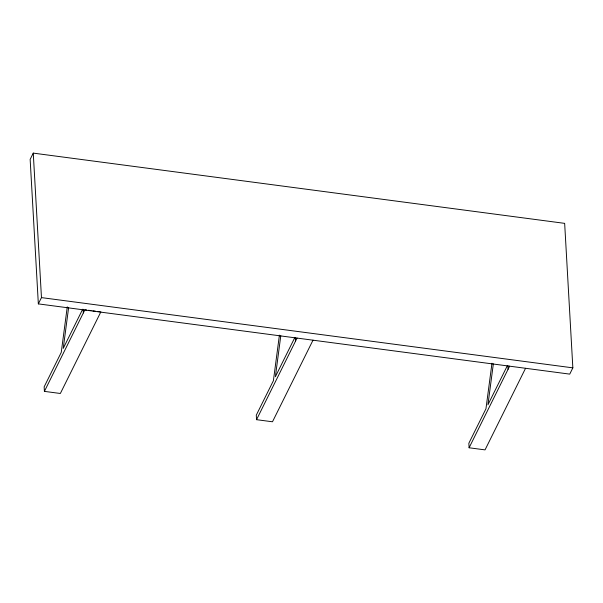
<?xml version="1.0" encoding="UTF-8"?>
<svg xmlns="http://www.w3.org/2000/svg" width="603" height="603" viewBox="0 0 603 603"><rect width="100%" height="100%" fill="white"/><g stroke="black" fill="none" stroke-linecap="round" stroke-linejoin="round"><path stroke-width="0.9" d="M67.272 306.844L61.257 352.386L44.147 386.862L44.403 391.377L60.345 393.48L100.852 311.887M68.644 307.47L63.24 348.406L82.679 309.241M279.415 335.147L273.4 380.689L256.29 415.158L256.546 419.68L272.488 421.783L312.995 340.19M280.787 335.773L275.383 376.709L294.822 337.537M491.973 363.24L485.958 408.789L468.848 443.258L469.104 447.773L485.046 449.883L525.552 368.29M493.344 363.873L487.94 404.801L507.379 365.637M33.263 153.117L30.15 159.396L38.343 303.882L569.737 374.124L572.85 367.853L564.657 223.359L33.263 153.117L41.464 297.611L38.343 303.882M44.403 391.377L84.91 309.784L86.681 310.017M256.546 419.68L297.053 338.079M469.104 447.773L509.61 366.179M41.464 297.611L572.85 367.853M88.453 310.251L91.106 310.598M92.877 310.831L95.538 311.186M97.309 311.419L99.962 311.774M507.847 365.704L508.05 369.315M295.289 337.612L295.493 341.223M83.146 309.309L83.35 312.919"/></g></svg>
